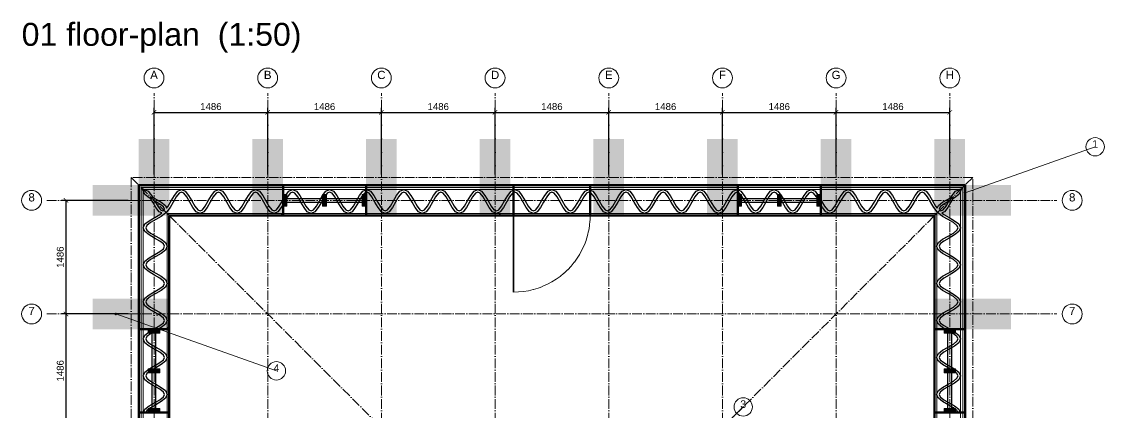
# Model space of a CAD drawing. Header units: millimetres. Extents: x 0 to 157872, y -2 to 14466.
# Drawn here: x 0 to 14150, y 9359 to 14466 of the extents above; entities that cross this region are included whole.
import ezdxf
from ezdxf.enums import TextEntityAlignment as Align

# ---------------------------------------------------------------- set-up
doc = ezdxf.new("R2010")
doc.units = ezdxf.units.MM
doc.linetypes.add('DASHDOT', pattern=[3.556, 2.54, -0.508, 0, -0.508])
doc.linetypes.add('DASHED', pattern=[1.524, 1.27, -0.254])
for name, color, linetype, lineweight in [('ANNOTATION', 4, 'CONTINUOUS', 18), ('BUTTRESS-SOLID', 7, 'CONTINUOUS', 25), ('DIMS', 3, 'CONTINUOUS', 18), ('HATCH-INSULATION', 7, 'Continuous', 9), ('HATCH-PRINTED', 7, 'CONTINUOUS', 9), ('HIDDEN-AXIS', 8, 'DASHED', 18), ('LINES', 7, 'CONTINUOUS', 25), ('OUTLINE-CUT', 7, 'CONTINUOUS', 50), ('OUTLINE-FINE', 7, 'CONTINUOUS', 25), ('PRINTED-BEAD', 7, 'CONTINUOUS', 25), ('SHEET-LABELS', 2, 'Continuous', 25)]:
    doc.layers.add(name, color=color, linetype=linetype, lineweight=lineweight)
doc.styles.get("Standard").update_dxf_attribs({"font": 'arial.ttf'})
doc.dimstyles.new('PYR-1-50', dxfattribs={"dimscale": 50, "dimtxt": 1.8, "dimasz": 1.2, "dimexe": 1.2, "dimexo": 0.8, "dimgap": 0.6, "dimtad": 1, "dimdec": 0, "dimtxsty": 'Standard', "dimblk": 'ARCHTICK', "dimcen": 2.5, "dimclrd": 3, "dimclre": 3, "dimclrt": 7, "dimazin": 3, "dimtfac": 1, "dimtmove": 0, "dimatfit": 3})
pattern_1 = [(45, (0, 0), (-1425.35, 1425.35), [])]
pattern_2 = [(0, (0, 0), (442.913, 885.827), [0, -885.827])]

# ---------------------------------------------------------------- blocks, each defined once
blk = doc.blocks.new('_ARCHTICK')
at = {"color": 0, "linetype": 'BYBLOCK', "const_width": 0.15}
blk.add_lwpolyline([(-0.5, -0.5), (0.5, 0.5)], dxfattribs=at)

msp = doc.modelspace()

# ---------------------------------------------------------------- hatches: boundary and pattern name
at = {"layer": 'ANNOTATION', "ltscale": 50}
h = msp.add_hatch(color=7, dxfattribs=at)
h.dxf.hatch_style = 1
edge = h.paths.add_edge_path()
edge.add_arc((12330, 12230), 17.5, 0, 360)
h = msp.add_hatch(color=7, dxfattribs=at)
h.dxf.hatch_style = 1
edge = h.paths.add_edge_path()
edge.add_arc((1230, 10644.3), 17.5, 0, 360)
at = {"layer": 'BUTTRESS-SOLID', "ltscale": 50}
h = msp.add_hatch(color=7, dxfattribs=at)
h.dxf.hatch_style = 1
h.paths.add_polyline_path([(1530, 11930), (1530, 12930), (1930, 12930), (1930, 11930)])
h = msp.add_hatch(color=7, dxfattribs=at)
h.dxf.hatch_style = 1
h.paths.add_polyline_path([(3415.7, 12930), (3415.7, 12335), (3415.7, 12335), (3415.7, 11930), (3015.7, 11930), (3015.7, 12930)])
h = msp.add_hatch(color=7, dxfattribs=at)
h.dxf.hatch_style = 1
h.paths.add_polyline_path([(4901.4, 12930), (4901.4, 11930), (4501.4, 11930), (4501.4, 12335), (4501.4, 12930)])
h = msp.add_hatch(color=7, dxfattribs=at)
h.dxf.hatch_style = 1
h.paths.add_polyline_path([(5987.1, 11930), (5987.1, 12930), (6387.1, 12930), (6387.1, 11930)])
h = msp.add_hatch(color=7, dxfattribs=at)
h.dxf.hatch_style = 1
h.paths.add_polyline_path([(7472.9, 11930), (7472.9, 12930), (7872.9, 12930), (7872.9, 11930)])
h = msp.add_hatch(color=7, dxfattribs=at)
h.dxf.hatch_style = 1
h.paths.add_polyline_path([(9358.6, 12335), (9358.6, 11930), (8958.6, 11930), (8958.6, 12930), (9358.6, 12930)])
h = msp.add_hatch(color=7, dxfattribs=at)
h.dxf.hatch_style = 1
h.paths.add_polyline_path([(10844.3, 11930), (10444.3, 11930), (10444.3, 12335), (10444.3, 12930), (10844.3, 12930)])
h = msp.add_hatch(color=7, dxfattribs=at)
h.dxf.hatch_style = 1
h.paths.add_polyline_path([(11930, 11930), (11930, 12930), (12330, 12930), (12330, 11930)])
h = msp.add_hatch(color=7, dxfattribs=at)
h.dxf.hatch_style = 1
h.paths.add_polyline_path([(930, 11930), (930, 12330), (1930, 12330), (1930, 11930)])
h = msp.add_hatch(color=7, dxfattribs=at)
h.dxf.hatch_style = 1
h.paths.add_polyline_path([(11930, 11930), (11930, 12330), (12930, 12330), (12930, 11930)])
h = msp.add_hatch(color=7, dxfattribs=at)
h.dxf.hatch_style = 1
h.paths.add_polyline_path([(3415.7, 12055), (3415.7, 12205), (3465.7, 12205), (3465.7, 12055)])
h = msp.add_hatch(color=7, dxfattribs=at)
h.dxf.hatch_style = 1
h.paths.add_polyline_path([(3933.6, 12055), (3933.6, 12205), (3983.6, 12205), (3983.6, 12055)])
h = msp.add_hatch(color=7, dxfattribs=at)
h.dxf.hatch_style = 1
h.paths.add_polyline_path([(4451.4, 12055), (4451.4, 12205), (4501.4, 12205), (4501.4, 12055)])
h = msp.add_hatch(color=7, dxfattribs=at)
h.dxf.hatch_style = 1
h.paths.add_polyline_path([(9408.6, 12205), (9408.6, 12055), (9358.6, 12055), (9358.6, 12205)])
h = msp.add_hatch(color=7, dxfattribs=at)
h.dxf.hatch_style = 1
h.paths.add_polyline_path([(9926.4, 12205), (9926.4, 12055), (9876.4, 12055), (9876.4, 12205)])
h = msp.add_hatch(color=7, dxfattribs=at)
h.dxf.hatch_style = 1
h.paths.add_polyline_path([(10444.3, 12205), (10444.3, 12055), (10394.3, 12055), (10394.3, 12205)])
h = msp.add_hatch(color=7, dxfattribs=at)
h.dxf.hatch_style = 1
h.paths.add_polyline_path([(1525, 10444.3), (930, 10444.3), (930, 10844.3), (1930, 10844.3), (1930, 10444.3)])
h = msp.add_hatch(color=7, dxfattribs=at)
h.dxf.hatch_style = 1
h.paths.add_polyline_path([(12335, 10444.3), (11930, 10444.3), (11930, 10844.3), (12930, 10844.3), (12930, 10444.3)])
h = msp.add_hatch(color=7, dxfattribs=at)
h.dxf.hatch_style = 1
h.paths.add_polyline_path([(1805, 10394.3), (1805, 10444.3), (1655, 10444.3), (1655, 10394.3)])
h = msp.add_hatch(color=7, dxfattribs=at)
h.dxf.hatch_style = 1
h.paths.add_polyline_path([(12205, 10394.3), (12055, 10394.3), (12055, 10444.3), (12205, 10444.3)])
h = msp.add_hatch(color=7, dxfattribs=at)
h.dxf.hatch_style = 1
h.paths.add_polyline_path([(1805, 9876.4), (1805, 9926.4), (1655, 9926.4), (1655, 9876.4)])
h = msp.add_hatch(color=7, dxfattribs=at)
h.dxf.hatch_style = 1
h.paths.add_polyline_path([(12205, 9876.4), (12055, 9876.4), (12055, 9926.4), (12205, 9926.4)])
h = msp.add_hatch(color=7, dxfattribs=at)
h.dxf.hatch_style = 1
h.paths.add_polyline_path([(1805, 9358.6), (1805, 9408.6), (1655, 9408.6), (1655, 9358.6)])
h = msp.add_hatch(color=7, dxfattribs=at)
h.dxf.hatch_style = 1
h.paths.add_polyline_path([(12205, 9358.6), (12055, 9358.6), (12055, 9408.6), (12205, 9408.6)])
at = {"layer": 'HATCH-INSULATION', "ltscale": 50}
h = msp.add_hatch(dxfattribs=at)
h.set_pattern_fill('DOTS', scale=23.622047)
h.set_pattern_definition(pattern_2)
h.paths.add_polyline_path([(1590, 12251.7), (1611.7, 12205.1), (1666.6, 12161.9), (1689.2, 12148.8), (1713, 12107.5), (1753.9, 12036.6), (1797.1, 11981.7), (1832.6, 11965.2), (1806.6, 11944.7), (1666.6, 11864), (1611.7, 11820.8), (1590, 11774.2)])
h = msp.add_hatch(dxfattribs=at)
h.set_pattern_fill('DOTS', scale=23.622047)
h.set_pattern_definition(pattern_2)
h.paths.add_polyline_path([(2085.8, 12270), (2039.2, 12248.3), (1996, 12193.4), (1955.1, 12122.5), (1915.3, 12053.4), (1894.8, 12027.4), (1878.3, 12062.9), (1823.4, 12106.1), (1711.2, 12170.8), (1698.1, 12193.4), (1654.9, 12248.3), (1608.3, 12270)])
h = msp.add_hatch(dxfattribs=at)
h.set_pattern_fill('DOTS', scale=23.622047)
h.set_pattern_definition(pattern_2)
h.paths.add_polyline_path([(1884.2, 11975.8), (1897, 11981.7), (1940.2, 12036.6), (1981.1, 12107.5), (2020.9, 12176.6), (2058.3, 12224.2), (2089.1, 12238.5), (2119.9, 12224.2), (2157.3, 12176.6), (2197.1, 12107.5), (2238, 12036.6), (2281.2, 11981.7), (2327.8, 11960), (1900, 11960), (1900, 11532.2), (1878.3, 11578.8), (1823.4, 11622), (1752.5, 11662.9), (1683.4, 11702.7), (1635.8, 11740.1), (1621.5, 11770.9), (1635.8, 11801.7), (1683.4, 11839.1), (1823.4, 11919.8), (1878.3, 11963)])
h = msp.add_hatch(dxfattribs=at)
h.set_pattern_fill('DOTS', scale=23.622047)
h.set_pattern_definition(pattern_2)
h.paths.add_polyline_path([(2092.4, 12270), (2569.9, 12270), (2523.3, 12248.3), (2480, 12193.4), (2439.2, 12122.5), (2399.4, 12053.4), (2361.9, 12005.8), (2331.1, 11991.5), (2300.4, 12005.8), (2262.9, 12053.4), (2223.1, 12122.5), (2182.2, 12193.4), (2139, 12248.3)])
h = msp.add_hatch(dxfattribs=at)
h.set_pattern_fill('DOTS', scale=23.622047)
h.set_pattern_definition(pattern_2)
h.paths.add_polyline_path([(2811.9, 11960), (2334.5, 11960), (2381, 11981.7), (2424.3, 12036.6), (2465.2, 12107.5), (2505, 12176.6), (2542.4, 12224.2), (2573.2, 12238.5), (2604, 12224.2), (2641.4, 12176.6), (2681.2, 12107.5), (2722.1, 12036.6), (2765.3, 11981.7)])
h = msp.add_hatch(dxfattribs=at)
h.set_pattern_fill('DOTS', scale=23.622047)
h.set_pattern_definition(pattern_2)
h.paths.add_polyline_path([(2576.5, 12270), (3054, 12270), (3007.4, 12248.3), (2964.1, 12193.4), (2923.3, 12122.5), (2883.5, 12053.4), (2846, 12005.8), (2815.2, 11991.5), (2784.5, 12005.8), (2747, 12053.4), (2707.2, 12122.5), (2666.3, 12193.4), (2623.1, 12248.3)])
h = msp.add_hatch(dxfattribs=at)
h.set_pattern_fill('DOTS', scale=23.622047)
h.set_pattern_definition(pattern_2)
h.paths.add_polyline_path([(3296, 11960), (2818.5, 11960), (2865.1, 11981.7), (2908.4, 12036.6), (2949.2, 12107.5), (2989, 12176.6), (3026.5, 12224.2), (3057.3, 12238.5), (3088, 12224.2), (3125.5, 12176.6), (3165.3, 12107.5), (3206.2, 12036.6), (3249.4, 11981.7)])
h = msp.add_hatch(dxfattribs=at)
h.set_pattern_fill('DOTS', scale=23.622047)
h.set_pattern_definition(pattern_2)
h.paths.add_polyline_path([(3060.6, 12270), (3415.7, 12270), (3415.7, 12137), (3407.3, 12122.5), (3367.5, 12053.4), (3330.1, 12005.8), (3299.3, 11991.5), (3268.5, 12005.8), (3231.1, 12053.4), (3191.3, 12122.5), (3150.4, 12193.4), (3107.2, 12248.3)])
h = msp.add_hatch(dxfattribs=at)
h.set_pattern_fill('DOTS', scale=23.622047)
h.set_pattern_definition(pattern_2)
h.paths.add_polyline_path([(4501.4, 12270), (4506.2, 12270), (4501.4, 12267.8)])
h = msp.add_hatch(dxfattribs=at)
h.set_pattern_fill('DOTS', scale=23.622047)
h.set_pattern_definition(pattern_2)
h.paths.add_polyline_path([(4501.4, 12234.7), (4509.5, 12238.5), (4540.3, 12224.2), (4577.8, 12176.6), (4617.6, 12107.5), (4658.5, 12036.6), (4701.7, 11981.7), (4748.3, 11960), (4501.4, 11960)])
h = msp.add_hatch(dxfattribs=at)
h.set_pattern_fill('DOTS', scale=23.622047)
h.set_pattern_definition(pattern_2)
h.paths.add_polyline_path([(4512.9, 12270), (4990.3, 12270), (4943.7, 12248.3), (4900.5, 12193.4), (4859.6, 12122.5), (4819.8, 12053.4), (4782.4, 12005.8), (4751.6, 11991.5), (4720.8, 12005.8), (4683.4, 12053.4), (4643.6, 12122.5), (4602.7, 12193.4), (4559.5, 12248.3)])
h = msp.add_hatch(dxfattribs=at)
h.set_pattern_fill('DOTS', scale=23.622047)
h.set_pattern_definition(pattern_2)
h.paths.add_polyline_path([(5232.4, 11960), (4754.9, 11960), (4801.5, 11981.7), (4844.7, 12036.6), (4885.6, 12107.5), (4925.4, 12176.6), (4962.9, 12224.2), (4993.6, 12238.5), (5024.4, 12224.2), (5061.9, 12176.6), (5101.7, 12107.5), (5142.5, 12036.6), (5185.8, 11981.7)])
h = msp.add_hatch(dxfattribs=at)
h.set_pattern_fill('DOTS', scale=23.622047)
h.set_pattern_definition(pattern_2)
h.paths.add_polyline_path([(4997, 12270), (5474.4, 12270), (5427.8, 12248.3), (5384.6, 12193.4), (5343.7, 12122.5), (5303.9, 12053.4), (5266.5, 12005.8), (5235.7, 11991.5), (5204.9, 12005.8), (5167.5, 12053.4), (5127.7, 12122.5), (5086.8, 12193.4), (5043.5, 12248.3)])
h = msp.add_hatch(dxfattribs=at)
h.set_pattern_fill('DOTS', scale=23.622047)
h.set_pattern_definition(pattern_2)
h.paths.add_polyline_path([(5716.5, 11960), (5239, 11960), (5285.6, 11981.7), (5328.8, 12036.6), (5369.7, 12107.5), (5409.5, 12176.6), (5447, 12224.2), (5477.7, 12238.5), (5508.5, 12224.2), (5546, 12176.6), (5585.8, 12107.5), (5626.6, 12036.6), (5669.9, 11981.7)])
h = msp.add_hatch(dxfattribs=at)
h.set_pattern_fill('DOTS', scale=23.622047)
h.set_pattern_definition(pattern_2)
h.paths.add_polyline_path([(5481, 12270), (5958.5, 12270), (5911.9, 12248.3), (5868.7, 12193.4), (5827.8, 12122.5), (5788, 12053.4), (5750.5, 12005.8), (5719.8, 11991.5), (5689, 12005.8), (5651.5, 12053.4), (5611.7, 12122.5), (5570.9, 12193.4), (5527.6, 12248.3)])
h = msp.add_hatch(dxfattribs=at)
h.set_pattern_fill('DOTS', scale=23.622047)
h.set_pattern_definition(pattern_2)
h.paths.add_polyline_path([(6200.5, 11960), (5723.1, 11960), (5769.7, 11981.7), (5812.9, 12036.6), (5853.8, 12107.5), (5893.6, 12176.6), (5931, 12224.2), (5961.8, 12238.5), (5992.6, 12224.2), (6030, 12176.6), (6069.8, 12107.5), (6110.7, 12036.6), (6154, 11981.7)])
h = msp.add_hatch(dxfattribs=at)
h.set_pattern_fill('DOTS', scale=23.622047)
h.set_pattern_definition(pattern_2)
h.paths.add_polyline_path([(5965.1, 12270), (6430, 12270), (6430, 12264.1), (6396, 12248.3), (6352.8, 12193.4), (6311.9, 12122.5), (6272.1, 12053.4), (6234.6, 12005.8), (6203.9, 11991.5), (6173.1, 12005.8), (6135.6, 12053.4), (6095.8, 12122.5), (6055, 12193.4), (6011.7, 12248.3)])
h = msp.add_hatch(dxfattribs=at)
h.set_pattern_fill('DOTS', scale=23.622047)
h.set_pattern_definition(pattern_2)
h.paths.add_polyline_path([(6377.7, 12176.6), (6415.1, 12224.2), (6430, 12231.1), (6430, 11960), (6207.2, 11960), (6253.8, 11981.7), (6297, 12036.6), (6337.9, 12107.5)])
h = msp.add_hatch(dxfattribs=at)
h.set_pattern_fill('DOTS', scale=23.622047)
h.set_pattern_definition(pattern_2)
h.paths.add_polyline_path([(7430, 12264.1), (7430, 12270), (7894.9, 12270), (7848.3, 12248.3), (7805, 12193.4), (7764.2, 12122.5), (7724.4, 12053.4), (7686.9, 12005.8), (7656.1, 11991.5), (7625.4, 12005.8), (7587.9, 12053.4), (7548.1, 12122.5), (7507.2, 12193.4), (7464, 12248.3)])
h = msp.add_hatch(dxfattribs=at)
h.set_pattern_fill('DOTS', scale=23.622047)
h.set_pattern_definition(pattern_2)
h.paths.add_polyline_path([(7430, 12231.1), (7444.9, 12224.2), (7482.3, 12176.6), (7522.1, 12107.5), (7563, 12036.6), (7606.2, 11981.7), (7652.8, 11960), (7430, 11960)])
h = msp.add_hatch(dxfattribs=at)
h.set_pattern_fill('DOTS', scale=23.622047)
h.set_pattern_definition(pattern_2)
h.paths.add_polyline_path([(8136.9, 11960), (7659.5, 11960), (7706, 11981.7), (7749.3, 12036.6), (7790.2, 12107.5), (7830, 12176.6), (7867.4, 12224.2), (7898.2, 12238.5), (7929, 12224.2), (7966.4, 12176.6), (8006.2, 12107.5), (8047.1, 12036.6), (8090.3, 11981.7)])
h = msp.add_hatch(dxfattribs=at)
h.set_pattern_fill('DOTS', scale=23.622047)
h.set_pattern_definition(pattern_2)
h.paths.add_polyline_path([(8379, 12270), (8332.4, 12248.3), (8289.1, 12193.4), (8208.5, 12053.4), (8171, 12005.8), (8140.2, 11991.5), (8109.5, 12005.8), (8072, 12053.4), (8032.2, 12122.5), (7991.3, 12193.4), (7948.1, 12248.3), (7901.5, 12270)])
h = msp.add_hatch(dxfattribs=at)
h.set_pattern_fill('DOTS', scale=23.622047)
h.set_pattern_definition(pattern_2)
h.paths.add_polyline_path([(8143.5, 11960), (8190.1, 11981.7), (8233.4, 12036.6), (8314, 12176.6), (8351.5, 12224.2), (8382.3, 12238.5), (8413, 12224.2), (8450.5, 12176.6), (8490.3, 12107.5), (8531.2, 12036.6), (8574.4, 11981.7), (8621, 11960)])
h = msp.add_hatch(dxfattribs=at)
h.set_pattern_fill('DOTS', scale=23.622047)
h.set_pattern_definition(pattern_2)
h.paths.add_polyline_path([(8863, 12270), (8816.5, 12248.3), (8773.2, 12193.4), (8692.5, 12053.4), (8655.1, 12005.8), (8624.3, 11991.5), (8593.5, 12005.8), (8556.1, 12053.4), (8516.3, 12122.5), (8475.4, 12193.4), (8432.2, 12248.3), (8385.6, 12270)])
h = msp.add_hatch(dxfattribs=at)
h.set_pattern_fill('DOTS', scale=23.622047)
h.set_pattern_definition(pattern_2)
h.paths.add_polyline_path([(8627.6, 11960), (8674.2, 11981.7), (8717.5, 12036.6), (8798.1, 12176.6), (8835.6, 12224.2), (8866.4, 12238.5), (8897.1, 12224.2), (8934.6, 12176.6), (8974.4, 12107.5), (9015.3, 12036.6), (9058.5, 11981.7), (9105.1, 11960)])
h = msp.add_hatch(dxfattribs=at)
h.set_pattern_fill('DOTS', scale=23.622047)
h.set_pattern_definition(pattern_2)
h.paths.add_polyline_path([(8869.7, 12270), (9347.1, 12270), (9300.5, 12248.3), (9257.3, 12193.4), (9216.4, 12122.5), (9176.6, 12053.4), (9139.2, 12005.8), (9108.4, 11991.5), (9077.6, 12005.8), (9040.2, 12053.4), (9000.4, 12122.5), (8959.5, 12193.4), (8916.3, 12248.3)])
h = msp.add_hatch(dxfattribs=at)
h.set_pattern_fill('DOTS', scale=23.622047)
h.set_pattern_definition(pattern_2)
h.paths.add_polyline_path([(9242.4, 12107.5), (9282.2, 12176.6), (9319.7, 12224.2), (9350.5, 12238.5), (9358.6, 12234.7), (9358.6, 11960), (9111.7, 11960), (9158.3, 11981.7), (9201.5, 12036.6)])
h = msp.add_hatch(dxfattribs=at)
h.set_pattern_fill('DOTS', scale=23.622047)
h.set_pattern_definition(pattern_2)
h.paths.add_polyline_path([(9353.8, 12270), (9358.6, 12270), (9358.6, 12267.8)])
h = msp.add_hatch(dxfattribs=at)
h.set_pattern_fill('DOTS', scale=23.622047)
h.set_pattern_definition(pattern_2)
h.paths.add_polyline_path([(10752.8, 12248.3), (10709.6, 12193.4), (10668.7, 12122.5), (10628.9, 12053.4), (10591.5, 12005.8), (10560.7, 11991.5), (10529.9, 12005.8), (10492.5, 12053.4), (10444.3, 12137), (10444.3, 12270), (10799.4, 12270)])
h = msp.add_hatch(dxfattribs=at)
h.set_pattern_fill('DOTS', scale=23.622047)
h.set_pattern_definition(pattern_2)
h.paths.add_polyline_path([(10564, 11960), (10610.6, 11981.7), (10653.8, 12036.6), (10694.7, 12107.5), (10734.5, 12176.6), (10772, 12224.2), (10802.7, 12238.5), (10833.5, 12224.2), (10871, 12176.6), (10951.6, 12036.6), (10994.9, 11981.7), (11041.5, 11960)])
h = msp.add_hatch(dxfattribs=at)
h.set_pattern_fill('DOTS', scale=23.622047)
h.set_pattern_definition(pattern_2)
h.paths.add_polyline_path([(11283.5, 12270), (11236.9, 12248.3), (11193.7, 12193.4), (11152.8, 12122.5), (11113, 12053.4), (11075.5, 12005.8), (11044.8, 11991.5), (11014, 12005.8), (10976.5, 12053.4), (10895.9, 12193.4), (10852.6, 12248.3), (10806, 12270)])
h = msp.add_hatch(dxfattribs=at)
h.set_pattern_fill('DOTS', scale=23.622047)
h.set_pattern_definition(pattern_2)
h.paths.add_polyline_path([(11048.1, 11960), (11094.7, 11981.7), (11137.9, 12036.6), (11178.8, 12107.5), (11218.6, 12176.6), (11256, 12224.2), (11286.8, 12238.5), (11317.6, 12224.2), (11355, 12176.6), (11435.7, 12036.6), (11479, 11981.7), (11525.5, 11960)])
h = msp.add_hatch(dxfattribs=at)
h.set_pattern_fill('DOTS', scale=23.622047)
h.set_pattern_definition(pattern_2)
h.paths.add_polyline_path([(11767.6, 12270), (11721, 12248.3), (11677.8, 12193.4), (11636.9, 12122.5), (11597.1, 12053.4), (11559.6, 12005.8), (11528.9, 11991.5), (11498.1, 12005.8), (11460.6, 12053.4), (11380, 12193.4), (11336.7, 12248.3), (11290.1, 12270)])
h = msp.add_hatch(dxfattribs=at)
h.set_pattern_fill('DOTS', scale=23.622047)
h.set_pattern_definition(pattern_2)
h.paths.add_polyline_path([(11975.8, 11975.8), (11981.7, 11963), (12036.6, 11919.8), (12107.5, 11878.9), (12176.6, 11839.1), (12224.2, 11801.7), (12238.5, 11770.9), (12224.2, 11740.1), (12176.6, 11702.7), (12107.5, 11662.9), (12036.6, 11622), (11981.7, 11578.8), (11960, 11532.2), (11960, 11960), (11532.2, 11960), (11578.8, 11981.7), (11622, 12036.6), (11662.9, 12107.5), (11702.7, 12176.6), (11740.1, 12224.2), (11770.9, 12238.5), (11801.7, 12224.2), (11839.1, 12176.6), (11919.8, 12036.6), (11963, 11981.7)])
h = msp.add_hatch(dxfattribs=at)
h.set_pattern_fill('DOTS', scale=23.622047)
h.set_pattern_definition(pattern_2)
h.paths.add_polyline_path([(12251.7, 12270), (12205.1, 12248.3), (12161.9, 12193.4), (12148.8, 12170.8), (12107.5, 12147), (12036.6, 12106.1), (11981.7, 12062.9), (11965.2, 12027.4), (11944.7, 12053.4), (11864, 12193.4), (11820.8, 12248.3), (11774.2, 12270)])
h = msp.add_hatch(dxfattribs=at)
h.set_pattern_fill('DOTS', scale=23.622047)
h.set_pattern_definition(pattern_2)
h.paths.add_polyline_path([(12270, 11774.2), (12248.3, 11820.8), (12193.4, 11864), (12122.5, 11904.9), (12053.4, 11944.7), (12027.4, 11965.2), (12062.9, 11981.7), (12106.1, 12036.6), (12170.8, 12148.8), (12193.4, 12161.9), (12248.3, 12205.1), (12270, 12251.7)])
h = msp.add_hatch(dxfattribs=at)
h.set_pattern_fill('DOTS', scale=23.622047)
h.set_pattern_definition(pattern_2)
h.paths.add_polyline_path([(1806.6, 12081.2), (1854.2, 12043.7), (1868.5, 12013), (1861.7, 11998.3), (1847, 11991.5), (1816.3, 12005.8), (1778.8, 12053.4), (1741.1, 12118.9)])
h = msp.add_hatch(dxfattribs=at)
h.set_pattern_fill('DOTS', scale=23.622047)
h.set_pattern_definition(pattern_2)
h.paths.add_polyline_path([(3415.7, 12076.9), (3415.7, 11960), (3302.6, 11960), (3349.2, 11981.7), (3392.5, 12036.6)])
h = msp.add_hatch(dxfattribs=at)
h.set_pattern_fill('DOTS', scale=23.622047)
h.set_pattern_definition(pattern_2)
h.paths.add_polyline_path([(10510.8, 11981.7), (10557.4, 11960), (10444.3, 11960), (10444.3, 12076.9), (10467.5, 12036.6)])
h = msp.add_hatch(dxfattribs=at)
h.set_pattern_fill('DOTS', scale=23.622047)
h.set_pattern_definition(pattern_2)
h.paths.add_polyline_path([(12081.2, 12053.4), (12043.7, 12005.8), (12013, 11991.5), (11998.3, 11998.3), (11991.5, 12013), (12005.8, 12043.7), (12053.4, 12081.2), (12118.9, 12118.9)])
h = msp.add_hatch(dxfattribs=at)
h.set_pattern_fill('DOTS', scale=23.622047)
h.set_pattern_definition(pattern_2)
h.paths.add_polyline_path([(1590, 11767.6), (1611.7, 11721), (1666.6, 11677.8), (1737.5, 11636.9), (1806.6, 11597.1), (1854.2, 11559.6), (1868.5, 11528.9), (1854.2, 11498.1), (1806.6, 11460.6), (1666.6, 11380), (1611.7, 11336.7), (1590, 11290.1)])
h = msp.add_hatch(dxfattribs=at)
h.set_pattern_fill('DOTS', scale=23.622047)
h.set_pattern_definition(pattern_2)
h.paths.add_polyline_path([(12270, 11767.6), (12270, 11290.1), (12248.3, 11336.7), (12193.4, 11380), (12122.5, 11420.8), (12053.4, 11460.6), (12005.8, 11498.1), (11991.5, 11528.9), (12005.8, 11559.6), (12053.4, 11597.1), (12122.5, 11636.9), (12193.4, 11677.8), (12248.3, 11721)])
h = msp.add_hatch(dxfattribs=at)
h.set_pattern_fill('DOTS', scale=23.622047)
h.set_pattern_definition(pattern_2)
h.paths.add_polyline_path([(1900, 11048.1), (1878.3, 11094.7), (1823.4, 11137.9), (1752.5, 11178.8), (1683.4, 11218.6), (1635.8, 11256), (1621.5, 11286.8), (1635.8, 11317.6), (1683.4, 11355), (1823.4, 11435.7), (1878.3, 11479), (1900, 11525.5)])
h = msp.add_hatch(dxfattribs=at)
h.set_pattern_fill('DOTS', scale=23.622047)
h.set_pattern_definition(pattern_2)
h.paths.add_polyline_path([(11960, 11048.1), (11960, 11525.5), (11981.7, 11479), (12036.6, 11435.7), (12107.5, 11394.8), (12176.6, 11355), (12224.2, 11317.6), (12238.5, 11286.8), (12224.2, 11256), (12176.6, 11218.6), (12107.5, 11178.8), (12036.6, 11137.9), (11981.7, 11094.7)])
h = msp.add_hatch(dxfattribs=at)
h.set_pattern_fill('DOTS', scale=23.622047)
h.set_pattern_definition(pattern_2)
h.paths.add_polyline_path([(1590, 11283.5), (1611.7, 11236.9), (1666.6, 11193.7), (1737.5, 11152.8), (1806.6, 11113), (1854.2, 11075.5), (1868.5, 11044.8), (1854.2, 11014), (1806.6, 10976.5), (1666.6, 10895.9), (1611.7, 10852.6), (1590, 10806)])
h = msp.add_hatch(dxfattribs=at)
h.set_pattern_fill('DOTS', scale=23.622047)
h.set_pattern_definition(pattern_2)
h.paths.add_polyline_path([(12270, 11283.5), (12270, 10806), (12248.3, 10852.6), (12193.4, 10895.9), (12122.5, 10936.7), (12053.4, 10976.5), (12005.8, 11014), (11991.5, 11044.8), (12005.8, 11075.5), (12053.4, 11113), (12122.5, 11152.8), (12193.4, 11193.7), (12248.3, 11236.9)])
h = msp.add_hatch(dxfattribs=at)
h.set_pattern_fill('DOTS', scale=23.622047)
h.set_pattern_definition(pattern_2)
h.paths.add_polyline_path([(1900, 10564), (1878.3, 10610.6), (1823.4, 10653.8), (1752.5, 10694.7), (1683.4, 10734.5), (1635.8, 10772), (1621.5, 10802.7), (1635.8, 10833.5), (1683.4, 10871), (1823.4, 10951.6), (1878.3, 10994.9), (1900, 11041.5)])
h = msp.add_hatch(dxfattribs=at)
h.set_pattern_fill('DOTS', scale=23.622047)
h.set_pattern_definition(pattern_2)
h.paths.add_polyline_path([(11960, 10564), (11960, 11041.5), (11981.7, 10994.9), (12036.6, 10951.6), (12107.5, 10910.8), (12176.6, 10871), (12224.2, 10833.5), (12238.5, 10802.7), (12224.2, 10772), (12176.6, 10734.5), (12107.5, 10694.7), (12036.6, 10653.8), (11981.7, 10610.6)])
h = msp.add_hatch(dxfattribs=at)
h.set_pattern_fill('DOTS', scale=23.622047)
h.set_pattern_definition(pattern_2)
h.paths.add_polyline_path([(1590, 10799.4), (1611.7, 10752.8), (1666.6, 10709.6), (1737.5, 10668.7), (1806.6, 10628.9), (1854.2, 10591.5), (1868.5, 10560.7), (1854.2, 10529.9), (1806.6, 10492.5), (1723, 10444.3), (1590, 10444.3)])
h = msp.add_hatch(dxfattribs=at)
h.set_pattern_fill('DOTS', scale=23.622047)
h.set_pattern_definition(pattern_2)
h.paths.add_polyline_path([(12270, 10799.4), (12270, 10444.3), (12137, 10444.3), (12122.5, 10452.7), (12053.4, 10492.5), (12005.8, 10529.9), (11991.5, 10560.7), (12005.8, 10591.5), (12053.4, 10628.9), (12122.5, 10668.7), (12193.4, 10709.6), (12248.3, 10752.8)])
h = msp.add_hatch(dxfattribs=at)
h.set_pattern_fill('DOTS', scale=23.622047)
h.set_pattern_definition(pattern_2)
h.paths.add_polyline_path([(1823.4, 10467.5), (1878.3, 10510.8), (1900, 10557.4), (1900, 10444.3), (1783.1, 10444.3)])
h = msp.add_hatch(dxfattribs=at)
h.set_pattern_fill('DOTS', scale=23.622047)
h.set_pattern_definition(pattern_2)
h.paths.add_polyline_path([(12076.9, 10444.3), (11960, 10444.3), (11960, 10557.4), (11981.7, 10510.8), (12036.6, 10467.5)])
at = {"layer": 'HATCH-PRINTED', "ltscale": 50}
h = msp.add_hatch(dxfattribs=at)
h.set_pattern_fill('ANSI31', scale=25.19685)
h.set_pattern_definition(pattern_1)
h.paths.add_polyline_path([(2085.8, 12270), (1608.3, 12270), (1574.1, 12285.9), (1590, 12251.7), (1590, 11774.2), (1588.5, 11770.9), (1590, 11767.6), (1590, 11290.1), (1588.5, 11286.8), (1590, 11283.5), (1590, 10806), (1588.5, 10802.7), (1590, 10799.4), (1590, 10444.3), (1530, 10444.3), (1530, 12330), (3415.7, 12330), (3415.7, 12270), (3060.6, 12270), (3057.3, 12271.5), (3054, 12270), (2576.5, 12270), (2573.2, 12271.5), (2569.9, 12270), (2092.4, 12270), (2089.1, 12271.5)])
h = msp.add_hatch(dxfattribs=at)
h.set_pattern_fill('ANSI31', scale=25.19685)
h.set_pattern_definition(pattern_1)
h.paths.add_polyline_path([(4993.6, 12271.5), (4990.3, 12270), (4512.9, 12270), (4509.5, 12271.5), (4506.2, 12270), (4501.4, 12270), (4501.4, 12330), (6430, 12330), (6430, 12270), (5965.1, 12270), (5961.8, 12271.5), (5958.5, 12270), (5481, 12270), (5477.7, 12271.5), (5474.4, 12270), (4997, 12270)])
h = msp.add_hatch(dxfattribs=at)
h.set_pattern_fill('ANSI31', scale=25.19685)
h.set_pattern_definition(pattern_1)
h.paths.add_polyline_path([(8385.6, 12270), (8382.3, 12271.5), (8379, 12270), (7901.5, 12270), (7898.2, 12271.5), (7894.9, 12270), (7430, 12270), (7430, 12330), (9358.6, 12330), (9358.6, 12270), (9353.8, 12270), (9350.5, 12271.5), (9347.1, 12270), (8869.7, 12270), (8866.4, 12271.5), (8863, 12270)])
h = msp.add_hatch(dxfattribs=at)
h.set_pattern_fill('ANSI31', scale=25.19685)
h.set_pattern_definition(pattern_1)
h.paths.add_polyline_path([(12270, 11283.5), (12271.5, 11286.8), (12270, 11290.1), (12270, 11767.6), (12271.5, 11770.9), (12270, 11774.2), (12270, 12251.7), (12285.9, 12285.9), (12251.7, 12270), (11774.2, 12270), (11770.9, 12271.5), (11767.6, 12270), (11290.1, 12270), (11286.8, 12271.5), (11283.5, 12270), (10806, 12270), (10802.7, 12271.5), (10799.4, 12270), (10444.3, 12270), (10444.3, 12330), (12330, 12330), (12330, 10444.3), (12270, 10444.3), (12270, 10799.4), (12271.5, 10802.7), (12270, 10806)])
h = msp.add_hatch(dxfattribs=at)
h.set_pattern_fill('ANSI31', scale=25.19685)
h.set_pattern_definition(pattern_1)
h.paths.add_polyline_path([(1900, 10557.4), (1901.5, 10560.7), (1900, 10564), (1900, 11041.5), (1901.5, 11044.8), (1900, 11048.1), (1900, 11525.5), (1901.5, 11528.9), (1900, 11532.2), (1900, 11960), (2327.8, 11960), (2331.1, 11958.5), (2334.5, 11960), (2811.9, 11960), (2815.2, 11958.5), (2818.5, 11960), (3296, 11960), (3299.3, 11958.5), (3302.6, 11960), (3415.7, 11960), (3415.7, 11930), (1930, 11930), (1930, 10444.3), (1900, 10444.3)])
h = msp.add_hatch(dxfattribs=at)
h.set_pattern_fill('ANSI31', scale=25.19685)
h.set_pattern_definition(pattern_1)
h.paths.add_polyline_path([(5239, 11960), (5716.5, 11960), (5719.8, 11958.5), (5723.1, 11960), (6200.5, 11960), (6203.9, 11958.5), (6207.2, 11960), (6430, 11960), (6430, 11930), (4501.4, 11930), (4501.4, 11960), (4748.3, 11960), (4751.6, 11958.5), (4754.9, 11960), (5232.4, 11960), (5235.7, 11958.5)])
h = msp.add_hatch(dxfattribs=at)
h.set_pattern_fill('ANSI31', scale=25.19685)
h.set_pattern_definition(pattern_1)
h.paths.add_polyline_path([(8140.2, 11958.5), (8143.5, 11960), (8621, 11960), (8624.3, 11958.5), (8627.6, 11960), (9105.1, 11960), (9108.4, 11958.5), (9111.7, 11960), (9358.6, 11960), (9358.6, 11930), (7430, 11930), (7430, 11960), (7652.8, 11960), (7656.1, 11958.5), (7659.5, 11960), (8136.9, 11960)])
h = msp.add_hatch(dxfattribs=at)
h.set_pattern_fill('ANSI31', scale=25.19685)
h.set_pattern_definition(pattern_1)
h.paths.add_polyline_path([(10564, 11960), (11041.5, 11960), (11044.8, 11958.5), (11048.1, 11960), (11525.5, 11960), (11528.9, 11958.5), (11532.2, 11960), (11960, 11960), (11960, 11532.2), (11958.5, 11528.9), (11960, 11525.5), (11960, 11048.1), (11958.5, 11044.8), (11960, 11041.5), (11960, 10564), (11958.5, 10560.7), (11960, 10557.4), (11960, 10444.3), (11930, 10444.3), (11930, 11930), (10444.3, 11930), (10444.3, 11960), (10557.4, 11960), (10560.7, 11958.5)])

# ---------------------------------------------------------------- linework, layer by layer
at = {"layer": 'ANNOTATION', "lineweight": 20, "ltscale": 50}
for points in [[(14030, 12830), (12330, 12230)], [(3330, 9901.4), (1230, 10644.3)], [(9430, 9430), (7930, 7930)]]:
    msp.add_lwpolyline(points, dxfattribs=at)
at = {"layer": 'ANNOTATION', "lineweight": 18, "ltscale": 50}
for centre, radius in [((1730, 13730), 130), ((3215.7, 13730), 130), ((4701.4, 13730), 130), ((6187.1, 13730), 130), ((7672.9, 13730), 130), ((9158.6, 13730), 130), ((10644.3, 13730), 130), ((12130, 13730), 130), ((14030, 12830), 120), ((130, 12130), 130), ((13730, 12130), 130), ((130, 10644.3), 130), ((13730, 10644.3), 130), ((3330, 9901.4), 120), ((9430, 9430), 120)]:
    msp.add_circle(centre, radius, dxfattribs=at)
at = {"layer": 'HIDDEN-AXIS', "linetype": 'DASHDOT', "lineweight": 13, "ltscale": 50}
for points in [[(1730, 330), (1730, 13530)], [(3215.7, 330), (3215.7, 13530)], [(4701.4, 330), (4701.4, 13530)], [(6187.1, 330), (6187.1, 13530)], [(7672.9, 330), (7672.9, 13530)], [(9158.6, 330), (9158.6, 13530)], [(10644.3, 330), (10644.3, 13530)], [(12130, 330), (12130, 13530)], [(330, 12130), (13530, 12130)], [(330, 10644.3), (13530, 10644.3)]]:
    msp.add_lwpolyline(points, dxfattribs=at)
at = {"layer": 'HIDDEN-AXIS', "linetype": 'DASHDOT', "lineweight": 20, "ltscale": 50}
for points in [[(1430, 1430), (12430, 1430), (12430, 12430), (1430, 12430), (1430, 1430)], [(1430, 12430), (5930, 7930)], [(12430, 12430), (7930, 7930)]]:
    msp.add_lwpolyline(points, dxfattribs=at)
at = {"layer": 'HIDDEN-AXIS', "linetype": 'DASHED', "lineweight": 15, "ltscale": 50}
msp.add_lwpolyline([(6430, 10930), (6495.4, 10932.1), (6560.5, 10938.6), (6625.1, 10949.2), (6688.8, 10964.1), (6751.4, 10983.1), (6812.7, 11006.1), (6872.3, 11033.1), (6930, 11064), (6985.6, 11098.5), (7038.8, 11136.6), (7089.3, 11178.2), (7137.1, 11222.9), (7181.8, 11270.7), (7223.4, 11321.2), (7261.5, 11374.4), (7296, 11430), (7326.9, 11487.7), (7353.9, 11547.3), (7376.9, 11608.6), (7395.9, 11671.2), (7410.8, 11734.9), (7421.4, 11799.5), (7427.9, 11864.6), (7430, 11930)], dxfattribs=at)
at = {"layer": 'LINES', "lineweight": 50, "ltscale": 50}
for points in [[(3415.7, 11930), (3415.7, 12330)], [(4501.4, 11930), (4501.4, 12330)], [(6430, 11930), (6430, 12330)], [(7430, 11930), (7430, 12330)], [(9358.6, 11930), (9358.6, 12330)], [(10444.3, 11930), (10444.3, 12330)], [(1930, 10444.3), (1530, 10444.3)], [(11930, 10444.3), (12330, 10444.3)], [(1930, 9358.6), (1530, 9358.6)], [(11930, 9358.6), (12330, 9358.6)]]:
    msp.add_lwpolyline(points, dxfattribs=at)
at = {"layer": 'LINES', "lineweight": 25, "ltscale": 50}
for points in [[(3415.7, 12155), (4501.4, 12155)], [(3415.7, 12105), (4501.4, 12105)], [(9358.6, 12155), (10444.3, 12155)], [(9358.6, 12105), (10444.3, 12105)], [(1705, 9358.6), (1705, 10444.3)], [(1755, 9358.6), (1755, 10444.3)], [(12105, 9358.6), (12105, 10444.3)], [(12155, 9358.6), (12155, 10444.3)]]:
    msp.add_lwpolyline(points, dxfattribs=at)
at = {"layer": 'LINES', "lineweight": 35, "ltscale": 50}
msp.add_lwpolyline([(6430, 11930), (6430, 10930)], dxfattribs=at)
at = {"layer": 'OUTLINE-CUT', "lineweight": 100, "ltscale": 50}
msp.add_lwpolyline([(1530, 1530), (12330, 1530), (12330, 12330), (1530, 12330)], close=True, dxfattribs=at)
at = {"layer": 'OUTLINE-CUT', "lineweight": 50, "ltscale": 50}
msp.add_lwpolyline([(1930, 1930), (11930, 1930), (11930, 11930), (1930, 11930)], close=True, dxfattribs=at)
at = {"layer": 'OUTLINE-FINE', "lineweight": 9, "ltscale": 50}
msp.add_lwpolyline([(1560, 1560), (12300, 1560), (12300, 12300), (1560, 12300)], close=True, dxfattribs=at)
at = {"layer": 'OUTLINE-FINE', "lineweight": 15, "ltscale": 50}
for points in [[(1590, 1590), (12270, 1590), (12270, 12270), (1590, 12270)], [(1900, 1900), (11960, 1900), (11960, 11960), (1900, 11960)]]:
    msp.add_lwpolyline(points, close=True, dxfattribs=at)
at = {"layer": 'OUTLINE-FINE', "lineweight": 20, "ltscale": 50}
for points in [[(3415.7, 12055), (3465.7, 12055), (3465.7, 12205), (3415.7, 12205)], [(3933.6, 12055), (3983.6, 12055), (3983.6, 12205), (3933.6, 12205)], [(4451.4, 12055), (4501.4, 12055), (4501.4, 12205), (4451.4, 12205)], [(9358.6, 12055), (9408.6, 12055), (9408.6, 12205), (9358.6, 12205)], [(9876.4, 12055), (9926.4, 12055), (9926.4, 12205), (9876.4, 12205)], [(10394.3, 12055), (10444.3, 12055), (10444.3, 12205), (10394.3, 12205)], [(1805, 10394.3), (1805, 10444.3), (1655, 10444.3), (1655, 10394.3)], [(12055, 10394.3), (12055, 10444.3), (12205, 10444.3), (12205, 10394.3)], [(1805, 9876.4), (1805, 9926.4), (1655, 9926.4), (1655, 9876.4)], [(12055, 9876.4), (12055, 9926.4), (12205, 9926.4), (12205, 9876.4)], [(1805, 9358.6), (1805, 9408.6), (1655, 9408.6), (1655, 9358.6)], [(12055, 9358.6), (12055, 9408.6), (12205, 9408.6), (12205, 9358.6)]]:
    msp.add_lwpolyline(points, close=True, dxfattribs=at)
at = {"layer": 'PRINTED-BEAD', "lineweight": 25, "ltscale": 50}
for points in [[(1588.5, 9350.5), (1611.7, 9400.4), (1666.6, 9443.6), (1737.5, 9484.5), (1806.6, 9524.3), (1854.2, 9561.7), (1868.5, 9592.5), (1854.2, 9623.3), (1806.6, 9660.7), (1737.5, 9700.5), (1666.6, 9741.4), (1611.7, 9784.6), (1588.5, 9834.5), (1611.7, 9884.5), (1666.6, 9927.7), (1737.5, 9968.6), (1806.6, 10008.4), (1854.2, 10045.8), (1868.5, 10076.6), (1854.2, 10107.4), (1806.6, 10144.8), (1666.6, 10225.5), (1611.7, 10268.7), (1588.5, 10318.6), (1611.7, 10368.5), (1666.6, 10411.8), (1806.6, 10492.5), (1854.2, 10529.9), (1868.5, 10560.7), (1854.2, 10591.5), (1806.6, 10628.9), (1737.5, 10668.7), (1666.6, 10709.6), (1611.7, 10752.8), (1588.5, 10802.7), (1611.7, 10852.6), (1666.6, 10895.9), (1806.6, 10976.5), (1854.2, 11014), (1868.5, 11044.8), (1854.2, 11075.5), (1806.6, 11113), (1737.5, 11152.8), (1666.6, 11193.7), (1611.7, 11236.9), (1588.5, 11286.8), (1611.7, 11336.7), (1666.6, 11380), (1806.6, 11460.6), (1854.2, 11498.1), (1868.5, 11528.9), (1854.2, 11559.6), (1806.6, 11597.1), (1737.5, 11636.9), (1666.6, 11677.8), (1611.7, 11721), (1588.5, 11770.9), (1611.7, 11820.8), (1666.6, 11864), (1806.6, 11944.7), (1832.6, 11965.2), (1797.1, 11981.7), (1753.9, 12036.6), (1713, 12107.5), (1689.2, 12148.8), (1666.6, 12161.9), (1611.7, 12205.1), (1574.1, 12285.9), (1654.9, 12248.3), (1698.1, 12193.4), (1711.2, 12170.8), (1823.4, 12106.1), (1878.3, 12062.9), (1894.8, 12027.4), (1915.3, 12053.4), (1955.1, 12122.5), (1996, 12193.4), (2039.2, 12248.3), (2089.1, 12271.5), (2139, 12248.3), (2182.2, 12193.4), (2223.1, 12122.5), (2262.9, 12053.4), (2300.4, 12005.8), (2331.1, 11991.5), (2361.9, 12005.8), (2399.4, 12053.4), (2439.2, 12122.5), (2480, 12193.4), (2523.3, 12248.3), (2573.2, 12271.5), (2623.1, 12248.3), (2666.3, 12193.4), (2707.2, 12122.5), (2747, 12053.4), (2784.5, 12005.8), (2815.2, 11991.5), (2846, 12005.8), (2883.5, 12053.4), (2923.3, 12122.5), (2964.1, 12193.4), (3007.4, 12248.3), (3057.3, 12271.5), (3107.2, 12248.3), (3150.4, 12193.4), (3191.3, 12122.5), (3231.1, 12053.4), (3268.5, 12005.8), (3299.3, 11991.5), (3330.1, 12005.8), (3367.5, 12053.4), (3407.3, 12122.5), (3448.2, 12193.4), (3491.5, 12248.3), (3541.4, 12271.5), (3591.3, 12248.3), (3634.5, 12193.4), (3675.4, 12122.5), (3715.2, 12053.4), (3752.6, 12005.8), (3783.4, 11991.5), (3814.2, 12005.8), (3851.6, 12053.4), (3891.4, 12122.5), (3932.3, 12193.4), (3975.5, 12248.3), (4025.5, 12271.5), (4075.4, 12248.3), (4118.6, 12193.4), (4159.5, 12122.5), (4199.3, 12053.4), (4236.7, 12005.8), (4267.5, 11991.5), (4298.3, 12005.8), (4335.7, 12053.4), (4375.5, 12122.5), (4416.4, 12193.4), (4459.6, 12248.3), (4509.5, 12271.5), (4559.5, 12248.3), (4602.7, 12193.4), (4643.6, 12122.5), (4683.4, 12053.4), (4720.8, 12005.8), (4751.6, 11991.5), (4782.4, 12005.8), (4819.8, 12053.4), (4859.6, 12122.5), (4900.5, 12193.4), (4943.7, 12248.3), (4993.6, 12271.5), (5043.5, 12248.3), (5086.8, 12193.4), (5127.7, 12122.5), (5167.5, 12053.4), (5204.9, 12005.8), (5235.7, 11991.5), (5266.5, 12005.8), (5303.9, 12053.4), (5343.7, 12122.5), (5384.6, 12193.4), (5427.8, 12248.3), (5477.7, 12271.5), (5527.6, 12248.3), (5570.9, 12193.4), (5611.7, 12122.5), (5651.5, 12053.4), (5689, 12005.8), (5719.8, 11991.5), (5750.5, 12005.8), (5788, 12053.4), (5827.8, 12122.5), (5868.7, 12193.4), (5911.9, 12248.3), (5961.8, 12271.5), (6011.7, 12248.3), (6055, 12193.4), (6095.8, 12122.5), (6135.6, 12053.4), (6173.1, 12005.8), (6203.9, 11991.5), (6234.6, 12005.8), (6272.1, 12053.4), (6311.9, 12122.5), (6352.8, 12193.4), (6396, 12248.3), (6445.9, 12271.5), (6495.8, 12248.3), (6539, 12193.4), (6579.9, 12122.5), (6619.7, 12053.4), (6657.2, 12005.8), (6688, 11991.5), (6718.7, 12005.8), (6756.2, 12053.4), (6796, 12122.5), (6836.9, 12193.4), (6880.1, 12248.3), (6930, 12271.5), (6979.9, 12248.3), (7023.1, 12193.4), (7064, 12122.5), (7103.8, 12053.4), (7141.3, 12005.8), (7172, 11991.5), (7202.8, 12005.8), (7240.3, 12053.4), (7280.1, 12122.5), (7321, 12193.4), (7364.2, 12248.3), (7414.1, 12271.5), (7464, 12248.3), (7507.2, 12193.4), (7548.1, 12122.5), (7587.9, 12053.4), (7625.4, 12005.8), (7656.1, 11991.5), (7686.9, 12005.8), (7724.4, 12053.4), (7764.2, 12122.5), (7805, 12193.4), (7848.3, 12248.3), (7898.2, 12271.5), (7948.1, 12248.3), (7991.3, 12193.4), (8032.2, 12122.5), (8072, 12053.4), (8109.5, 12005.8), (8140.2, 11991.5), (8171, 12005.8), (8208.5, 12053.4), (8289.1, 12193.4), (8332.4, 12248.3), (8382.3, 12271.5), (8432.2, 12248.3), (8475.4, 12193.4), (8516.3, 12122.5), (8556.1, 12053.4), (8593.5, 12005.8), (8624.3, 11991.5), (8655.1, 12005.8), (8692.5, 12053.4), (8773.2, 12193.4), (8816.5, 12248.3), (8866.4, 12271.5), (8916.3, 12248.3), (8959.5, 12193.4), (9000.4, 12122.5), (9040.2, 12053.4), (9077.6, 12005.8), (9108.4, 11991.5), (9139.2, 12005.8), (9176.6, 12053.4), (9216.4, 12122.5), (9257.3, 12193.4), (9300.5, 12248.3), (9350.5, 12271.5), (9400.4, 12248.3), (9443.6, 12193.4), (9484.5, 12122.5), (9524.3, 12053.4), (9561.7, 12005.8), (9592.5, 11991.5), (9623.3, 12005.8), (9660.7, 12053.4), (9700.5, 12122.5), (9741.4, 12193.4), (9784.6, 12248.3), (9834.5, 12271.5), (9884.5, 12248.3), (9927.7, 12193.4), (9968.6, 12122.5), (10008.4, 12053.4), (10045.8, 12005.8), (10076.6, 11991.5), (10107.4, 12005.8), (10144.8, 12053.4), (10225.5, 12193.4), (10268.7, 12248.3), (10318.6, 12271.5), (10368.5, 12248.3), (10411.8, 12193.4), (10492.5, 12053.4), (10529.9, 12005.8), (10560.7, 11991.5), (10591.5, 12005.8), (10628.9, 12053.4), (10668.7, 12122.5), (10709.6, 12193.4), (10752.8, 12248.3), (10802.7, 12271.5), (10852.6, 12248.3), (10895.9, 12193.4), (10976.5, 12053.4), (11014, 12005.8), (11044.8, 11991.5), (11075.5, 12005.8), (11113, 12053.4), (11152.8, 12122.5), (11193.7, 12193.4), (11236.9, 12248.3), (11286.8, 12271.5), (11336.7, 12248.3), (11380, 12193.4), (11460.6, 12053.4), (11498.1, 12005.8), (11528.9, 11991.5), (11559.6, 12005.8), (11597.1, 12053.4), (11636.9, 12122.5), (11677.8, 12193.4), (11721, 12248.3), (11770.9, 12271.5), (11820.8, 12248.3), (11864, 12193.4), (11944.7, 12053.4), (11965.2, 12027.4), (11981.7, 12062.9), (12036.6, 12106.1), (12107.5, 12147), (12148.8, 12170.8), (12161.9, 12193.4), (12205.1, 12248.3), (12285.9, 12285.9), (12248.3, 12205.1), (12193.4, 12161.9), (12170.8, 12148.8), (12106.1, 12036.6), (12062.9, 11981.7), (12027.4, 11965.2), (12053.4, 11944.7), (12122.5, 11904.9), (12193.4, 11864), (12248.3, 11820.8), (12271.5, 11770.9), (12248.3, 11721), (12193.4, 11677.8), (12122.5, 11636.9), (12053.4, 11597.1), (12005.8, 11559.6), (11991.5, 11528.9), (12005.8, 11498.1), (12053.4, 11460.6), (12122.5, 11420.8), (12193.4, 11380), (12248.3, 11336.7), (12271.5, 11286.8), (12248.3, 11236.9), (12193.4, 11193.7), (12122.5, 11152.8), (12053.4, 11113), (12005.8, 11075.5), (11991.5, 11044.8), (12005.8, 11014), (12053.4, 10976.5), (12122.5, 10936.7), (12193.4, 10895.9), (12248.3, 10852.6), (12271.5, 10802.7), (12248.3, 10752.8), (12193.4, 10709.6), (12122.5, 10668.7), (12053.4, 10628.9), (12005.8, 10591.5), (11991.5, 10560.7), (12005.8, 10529.9), (12053.4, 10492.5), (12122.5, 10452.7), (12193.4, 10411.8), (12248.3, 10368.5), (12271.5, 10318.6), (12248.3, 10268.7), (12193.4, 10225.5), (12122.5, 10184.6), (12053.4, 10144.8), (12005.8, 10107.4), (11991.5, 10076.6), (12005.8, 10045.8), (12053.4, 10008.4), (12122.5, 9968.6), (12193.4, 9927.7), (12248.3, 9884.5), (12271.5, 9834.5), (12248.3, 9784.6), (12193.4, 9741.4), (12122.5, 9700.5), (12053.4, 9660.7), (12005.8, 9623.3), (11991.5, 9592.5), (12005.8, 9561.7), (12053.4, 9524.3), (12122.5, 9484.5), (12193.4, 9443.6), (12248.3, 9400.4), (12271.5, 9350.5)], [(12238.5, 9350.5), (12224.2, 9381.2), (12176.6, 9418.7), (12107.5, 9458.5), (12036.6, 9499.4), (11981.7, 9542.6), (11958.5, 9592.5), (11981.7, 9642.4), (12036.6, 9685.6), (12107.5, 9726.5), (12176.6, 9766.3), (12224.2, 9803.8), (12238.5, 9834.5), (12224.2, 9865.3), (12176.6, 9902.8), (12107.5, 9942.6), (12036.6, 9983.5), (11981.7, 10026.7), (11958.5, 10076.6), (11981.7, 10126.5), (12036.6, 10169.7), (12107.5, 10210.6), (12176.6, 10250.4), (12224.2, 10287.9), (12238.5, 10318.6), (12224.2, 10349.4), (12176.6, 10386.9), (12107.5, 10426.7), (12036.6, 10467.5), (11981.7, 10510.8), (11958.5, 10560.7), (11981.7, 10610.6), (12036.6, 10653.8), (12107.5, 10694.7), (12176.6, 10734.5), (12224.2, 10772), (12238.5, 10802.7), (12224.2, 10833.5), (12176.6, 10871), (12107.5, 10910.8), (12036.6, 10951.6), (11981.7, 10994.9), (11958.5, 11044.8), (11981.7, 11094.7), (12036.6, 11137.9), (12107.5, 11178.8), (12176.6, 11218.6), (12224.2, 11256), (12238.5, 11286.8), (12224.2, 11317.6), (12176.6, 11355), (12107.5, 11394.8), (12036.6, 11435.7), (11981.7, 11479), (11958.5, 11528.9), (11981.7, 11578.8), (12036.6, 11622), (12107.5, 11662.9), (12176.6, 11702.7), (12224.2, 11740.1), (12238.5, 11770.9), (12224.2, 11801.7), (12176.6, 11839.1), (12107.5, 11878.9), (12036.6, 11919.8), (11981.7, 11963), (11975.8, 11975.8), (11963, 11981.7), (11919.8, 12036.6), (11839.1, 12176.6), (11801.7, 12224.2), (11770.9, 12238.5), (11740.1, 12224.2), (11702.7, 12176.6), (11662.9, 12107.5), (11622, 12036.6), (11578.8, 11981.7), (11528.9, 11958.5), (11479, 11981.7), (11435.7, 12036.6), (11355, 12176.6), (11317.6, 12224.2), (11286.8, 12238.5), (11256, 12224.2), (11218.6, 12176.6), (11178.8, 12107.5), (11137.9, 12036.6), (11094.7, 11981.7), (11044.8, 11958.5), (10994.9, 11981.7), (10951.6, 12036.6), (10871, 12176.6), (10833.5, 12224.2), (10802.7, 12238.5), (10772, 12224.2), (10734.5, 12176.6), (10694.7, 12107.5), (10653.8, 12036.6), (10610.6, 11981.7), (10560.7, 11958.5), (10510.8, 11981.7), (10467.5, 12036.6), (10386.9, 12176.6), (10349.4, 12224.2), (10318.6, 12238.5), (10287.9, 12224.2), (10250.4, 12176.6), (10169.7, 12036.6), (10126.5, 11981.7), (10076.6, 11958.5), (10026.7, 11981.7), (9983.5, 12036.6), (9942.6, 12107.5), (9902.8, 12176.6), (9865.3, 12224.2), (9834.5, 12238.5), (9803.8, 12224.2), (9766.3, 12176.6), (9726.5, 12107.5), (9685.6, 12036.6), (9642.4, 11981.7), (9592.5, 11958.5), (9542.6, 11981.7), (9499.4, 12036.6), (9458.5, 12107.5), (9418.7, 12176.6), (9381.2, 12224.2), (9350.5, 12238.5), (9319.7, 12224.2), (9282.2, 12176.6), (9242.4, 12107.5), (9201.5, 12036.6), (9158.3, 11981.7), (9108.4, 11958.5), (9058.5, 11981.7), (9015.3, 12036.6), (8974.4, 12107.5), (8934.6, 12176.6), (8897.1, 12224.2), (8866.4, 12238.5), (8835.6, 12224.2), (8798.1, 12176.6), (8717.5, 12036.6), (8674.2, 11981.7), (8624.3, 11958.5), (8574.4, 11981.7), (8531.2, 12036.6), (8490.3, 12107.5), (8450.5, 12176.6), (8413, 12224.2), (8382.3, 12238.5), (8351.5, 12224.2), (8314, 12176.6), (8233.4, 12036.6), (8190.1, 11981.7), (8140.2, 11958.5), (8090.3, 11981.7), (8047.1, 12036.6), (8006.2, 12107.5), (7966.4, 12176.6), (7929, 12224.2), (7898.2, 12238.5), (7867.4, 12224.2), (7830, 12176.6), (7790.2, 12107.5), (7749.3, 12036.6), (7706, 11981.7), (7656.1, 11958.5), (7606.2, 11981.7), (7563, 12036.6), (7522.1, 12107.5), (7482.3, 12176.6), (7444.9, 12224.2), (7414.1, 12238.5), (7383.3, 12224.2), (7345.9, 12176.6), (7306.1, 12107.5), (7265.2, 12036.6), (7222, 11981.7), (7172, 11958.5), (7122.1, 11981.7), (7078.9, 12036.6), (7038, 12107.5), (6998.2, 12176.6), (6960.8, 12224.2), (6930, 12238.5), (6899.2, 12224.2), (6861.8, 12176.6), (6822, 12107.5), (6781.1, 12036.6), (6737.9, 11981.7), (6688, 11958.5), (6638, 11981.7), (6594.8, 12036.6), (6553.9, 12107.5), (6514.1, 12176.6), (6476.7, 12224.2), (6445.9, 12238.5), (6415.1, 12224.2), (6377.7, 12176.6), (6337.9, 12107.5), (6297, 12036.6), (6253.8, 11981.7), (6203.9, 11958.5), (6154, 11981.7), (6110.7, 12036.6), (6069.8, 12107.5), (6030, 12176.6), (5992.6, 12224.2), (5961.8, 12238.5), (5931, 12224.2), (5893.6, 12176.6), (5853.8, 12107.5), (5812.9, 12036.6), (5769.7, 11981.7), (5719.8, 11958.5), (5669.9, 11981.7), (5626.6, 12036.6), (5585.8, 12107.5), (5546, 12176.6), (5508.5, 12224.2), (5477.7, 12238.5), (5447, 12224.2), (5409.5, 12176.6), (5369.7, 12107.5), (5328.8, 12036.6), (5285.6, 11981.7), (5235.7, 11958.5), (5185.8, 11981.7), (5142.5, 12036.6), (5101.7, 12107.5), (5061.9, 12176.6), (5024.4, 12224.2), (4993.6, 12238.5), (4962.9, 12224.2), (4925.4, 12176.6), (4885.6, 12107.5), (4844.7, 12036.6), (4801.5, 11981.7), (4751.6, 11958.5), (4701.7, 11981.7), (4658.5, 12036.6), (4617.6, 12107.5), (4577.8, 12176.6), (4540.3, 12224.2), (4509.5, 12238.5), (4478.8, 12224.2), (4441.3, 12176.6), (4401.5, 12107.5), (4360.6, 12036.6), (4317.4, 11981.7), (4267.5, 11958.5), (4217.6, 11981.7), (4174.4, 12036.6), (4133.5, 12107.5), (4093.7, 12176.6), (4056.2, 12224.2), (4025.5, 12238.5), (3994.7, 12224.2), (3957.2, 12176.6), (3917.4, 12107.5), (3876.5, 12036.6), (3833.3, 11981.7), (3783.4, 11958.5), (3733.5, 11981.7), (3690.3, 12036.6), (3649.4, 12107.5), (3609.6, 12176.6), (3572.1, 12224.2), (3541.4, 12238.5), (3510.6, 12224.2), (3473.1, 12176.6), (3433.3, 12107.5), (3392.5, 12036.6), (3349.2, 11981.7), (3299.3, 11958.5), (3249.4, 11981.7), (3206.2, 12036.6), (3165.3, 12107.5), (3125.5, 12176.6), (3088, 12224.2), (3057.3, 12238.5), (3026.5, 12224.2), (2989, 12176.6), (2949.2, 12107.5), (2908.4, 12036.6), (2865.1, 11981.7), (2815.2, 11958.5), (2765.3, 11981.7), (2722.1, 12036.6), (2681.2, 12107.5), (2641.4, 12176.6), (2604, 12224.2), (2573.2, 12238.5), (2542.4, 12224.2), (2505, 12176.6), (2465.2, 12107.5), (2424.3, 12036.6), (2381, 11981.7), (2331.1, 11958.5), (2281.2, 11981.7), (2238, 12036.6), (2197.1, 12107.5), (2157.3, 12176.6), (2119.9, 12224.2), (2089.1, 12238.5), (2058.3, 12224.2), (2020.9, 12176.6), (1981.1, 12107.5), (1940.2, 12036.6), (1897, 11981.7), (1884.2, 11975.8), (1878.3, 11963), (1823.4, 11919.8), (1683.4, 11839.1), (1635.8, 11801.7), (1621.5, 11770.9), (1635.8, 11740.1), (1683.4, 11702.7), (1752.5, 11662.9), (1823.4, 11622), (1878.3, 11578.8), (1901.5, 11528.9), (1878.3, 11479), (1823.4, 11435.7), (1683.4, 11355), (1635.8, 11317.6), (1621.5, 11286.8), (1635.8, 11256), (1683.4, 11218.6), (1752.5, 11178.8), (1823.4, 11137.9), (1878.3, 11094.7), (1901.5, 11044.8), (1878.3, 10994.9), (1823.4, 10951.6), (1683.4, 10871), (1635.8, 10833.5), (1621.5, 10802.7), (1635.8, 10772), (1683.4, 10734.5), (1752.5, 10694.7), (1823.4, 10653.8), (1878.3, 10610.6), (1901.5, 10560.7), (1878.3, 10510.8), (1823.4, 10467.5), (1683.4, 10386.9), (1635.8, 10349.4), (1621.5, 10318.6), (1635.8, 10287.9), (1683.4, 10250.4), (1823.4, 10169.7), (1878.3, 10126.5), (1901.5, 10076.6), (1878.3, 10026.7), (1823.4, 9983.5), (1752.5, 9942.6), (1683.4, 9902.8), (1635.8, 9865.3), (1621.5, 9834.5), (1635.8, 9803.8), (1683.4, 9766.3), (1752.5, 9726.5), (1823.4, 9685.6), (1878.3, 9642.4), (1901.5, 9592.5), (1878.3, 9542.6), (1823.4, 9499.4), (1752.5, 9458.5), (1683.4, 9418.7), (1635.8, 9381.2), (1621.5, 9350.5)]]:
    msp.add_lwpolyline(points, dxfattribs=at)
for points in [[(1861.7, 11998.3), (1868.5, 12013), (1854.2, 12043.7), (1806.6, 12081.2), (1741.1, 12118.9), (1778.8, 12053.4), (1816.3, 12005.8), (1847, 11991.5)], [(11998.3, 11998.3), (12013, 11991.5), (12043.7, 12005.8), (12081.2, 12053.4), (12118.9, 12118.9), (12053.4, 12081.2), (12005.8, 12043.7), (11991.5, 12013)]]:
    msp.add_lwpolyline(points, close=True, dxfattribs=at)

# ---------------------------------------------------------------- texts
at = {"layer": 'ANNOTATION', "ltscale": 50}
for s, height, p in [('A', 107.6, (1730, 13683.2)), ('B', 107.6, (3215.7, 13683.2)), ('C', 107.6, (4701.4, 13683.2)), ('D', 107.6, (6187.1, 13683.2)), ('E', 107.6, (7672.9, 13683.2)), ('F', 107.6, (9158.6, 13683.2)), ('G', 107.6, (10644.3, 13683.2)), ('H', 107.6, (12130, 13683.2)), ('1', 99.4, (14030, 12786.8)), ('8', 107.6, (130, 12083.2)), ('8', 107.6, (13730, 12083.2)), ('7', 107.6, (130, 10597.5)), ('7', 107.6, (13730, 10597.5)), ('4', 99.4, (3330, 9858.2)), ('3', 99.4, (9430, 9386.8))]:
    msp.add_text(s, height=height, dxfattribs=at).set_placement(p, align=Align.BOTTOM_CENTER)
at = {"layer": 'SHEET-LABELS'}
msp.add_text('01 floor-plan  (1:50)', height=300, dxfattribs=at).set_placement((0, 14060), align=Align.BOTTOM_LEFT)

# ---------------------------------------------------------------- dimensions: what is measured, and where the dimension line sits
at = {"layer": 'DIMS'}
for base, p1, p2 in [((1730, 13280), (1730, 12430), (3215.7, 12430)), ((3215.7, 13280), (3215.7, 12430), (4701.4, 12430)), ((4701.4, 13280), (4701.4, 12430), (6187.1, 12430)), ((6187.1, 13280), (6187.1, 12430), (7672.9, 12430)), ((7672.9, 13280), (7672.9, 12430), (9158.6, 12430)), ((9158.6, 13280), (9158.6, 12430), (10644.3, 12430)), ((10644.3, 13280), (10644.3, 12430), (12130, 12430))]:
    msp.add_linear_dim(base=base, p1=p1, p2=p2, dimstyle='PYR-1-50', dxfattribs=at).render()
for base, p1, p2 in [((580, 10644.3), (1430, 10644.3), (1430, 12130)), ((580, 9158.6), (1430, 9158.6), (1430, 10644.3))]:
    msp.add_linear_dim(base=base, p1=p1, p2=p2, angle=90, dimstyle='PYR-1-50', dxfattribs=at).render()

doc.saveas('drawing.dxf')
